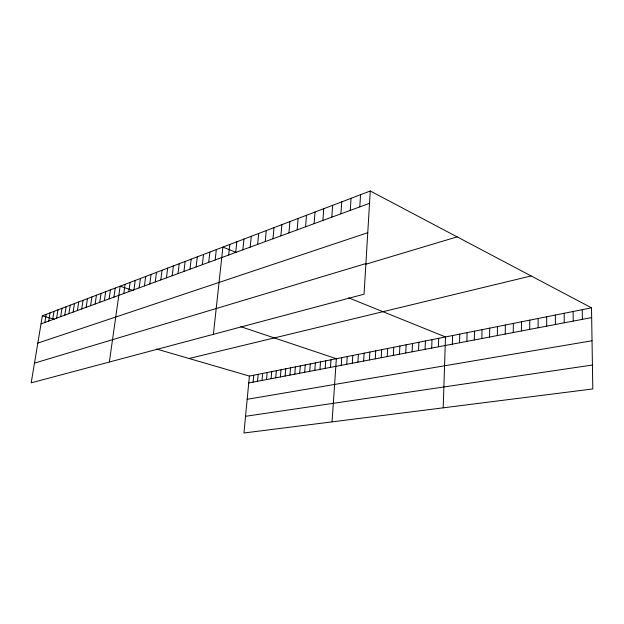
<?xml version="1.0" encoding="UTF-8"?>
<svg xmlns="http://www.w3.org/2000/svg" width="624" height="624" viewBox="0 0 624 624"><rect width="100%" height="100%" fill="white"/><g stroke="black" fill="none" stroke-linecap="round" stroke-linejoin="round"><path stroke-width="0.94" d="M538.138 327.787L538.153 318.466M529.714 329.394L529.76 320.143M521.422 330.97L521.492 321.789M513.263 332.53L513.357 323.411M505.237 334.058L505.346 325.01M497.328 335.564L497.461 326.586M489.536 337.054L489.7 328.13M481.868 338.512L482.048 329.659M474.318 339.955L474.521 331.165M466.877 341.375L467.095 332.639M459.545 342.771L459.787 334.097M452.33 344.144L452.587 335.54M443.196 407.839L445.489 336.952L348.699 297.874M438.407 346.804L438.703 338.309M431.699 348.083L432.003 339.643M425.077 349.339L425.404 340.961M418.548 350.587L418.891 342.256M412.113 351.811L412.472 343.543M405.764 353.02L406.138 344.807M399.5 354.221L399.89 346.047M393.323 355.399L393.728 347.279M387.231 356.561L387.644 348.496M381.217 357.708L381.638 349.69M375.281 358.839L375.718 350.867M369.424 359.954L369.876 352.037M363.636 361.054L364.104 353.192M357.934 362.146L358.41 354.323M370.266 191.006L364.065 294.185L31.2 382.84L42.37 315.791L370.266 191.006L591.505 307.827L592.8 388.947L243.945 432.994L249.397 376.069L591.505 307.827M352.303 363.215L352.786 355.446M346.741 364.276L347.233 356.554M359.783 206.895L360.555 194.704M341.25 365.329L341.757 357.646M332.062 421.871L336.344 358.722L240.778 326.672M350.251 210.389L351.055 198.315M340.93 213.814L341.765 201.848M330.47 367.38L331.001 359.791M325.182 368.386L325.72 360.844M319.964 369.385L320.51 361.881M331.804 217.16L332.67 205.312M314.808 370.367L315.362 362.911M309.715 371.335L310.276 363.925M322.873 220.444L323.762 208.705M304.684 372.302L305.253 364.931M299.707 373.246L300.292 365.921M314.122 223.649L315.034 212.02M305.557 226.801L306.493 215.272M294.801 374.182L295.386 366.896M289.942 375.11L290.542 367.864M297.164 229.874L298.124 218.462M285.145 376.022L285.753 368.815M280.41 376.927L281.026 369.759M275.722 377.816L276.346 370.695M288.935 232.892L289.918 221.582M280.878 235.856L281.884 224.64M271.097 378.698L271.729 371.615M262.002 380.437L262.642 373.425M266.518 379.571L267.158 372.528M257.525 381.287L258.18 374.322M272.977 238.758L273.998 227.643M265.231 241.597L266.276 230.584M253.11 382.13L253.765 375.196M257.634 244.382L258.695 233.462M250.185 247.12L251.261 236.293M242.876 249.803L243.968 239.07M235.7 252.431L236.816 241.792M228.665 255.013L229.796 244.468M213.392 334.316L222.901 247.088L236.184 252.447M215.179 259.966L216.325 249.584M208.705 262.337L209.875 252.041M202.355 264.67L203.533 254.459M196.108 266.963L197.301 256.831M189.977 269.217L191.17 259.163M183.94 271.432L185.149 261.456M178.012 273.608L179.228 263.702M172.177 275.746L173.41 265.918M166.444 277.852L167.684 268.102M160.805 279.919L162.053 270.247M155.259 281.954L156.515 272.353M149.799 283.959L151.063 274.427M144.433 285.932L145.696 276.463M139.144 287.875L140.423 278.476M128.825 291.658L130.112 282.399M133.942 289.778L135.229 280.449M123.786 293.506L125.081 284.318M109.348 362.021L120.12 286.198L133.201 290.589M113.935 297.125L115.237 288.062M109.13 298.888L110.432 289.887M104.387 300.628L105.698 291.689M99.723 302.344L101.033 293.467M95.121 304.028L96.439 295.214M86.128 307.328L87.454 298.631M90.589 305.69L91.915 296.938M81.728 308.942L83.054 300.308M77.392 310.534L78.725 301.954M73.117 312.101L74.451 303.584M64.756 315.175L66.089 306.758M68.905 313.654L70.239 305.183M60.661 316.68L62.002 308.318M56.62 318.162L57.962 309.855M48.711 321.064L50.06 312.866M52.642 319.621L53.984 311.368M44.842 322.483L46.184 314.34M41.02 323.887L369.525 203.323M37.822 343.091L367.762 232.69M34.484 363.129L365.906 263.57M365.672 264.272L457.119 236.87M189.049 358.496L531.125 275.941M248.742 382.964L591.661 317.577M247.174 399.298L592.028 340.759M245.544 416.302L592.418 365.024M42.37 315.791L54.319 319.27M156.515 349.027L249.397 376.069M582.239 309.676L582.364 319.355M573.128 311.493L573.222 321.095M564.174 313.279L564.236 322.811M555.36 315.034L555.391 324.496M546.686 316.766L546.694 326.149"/></g></svg>
